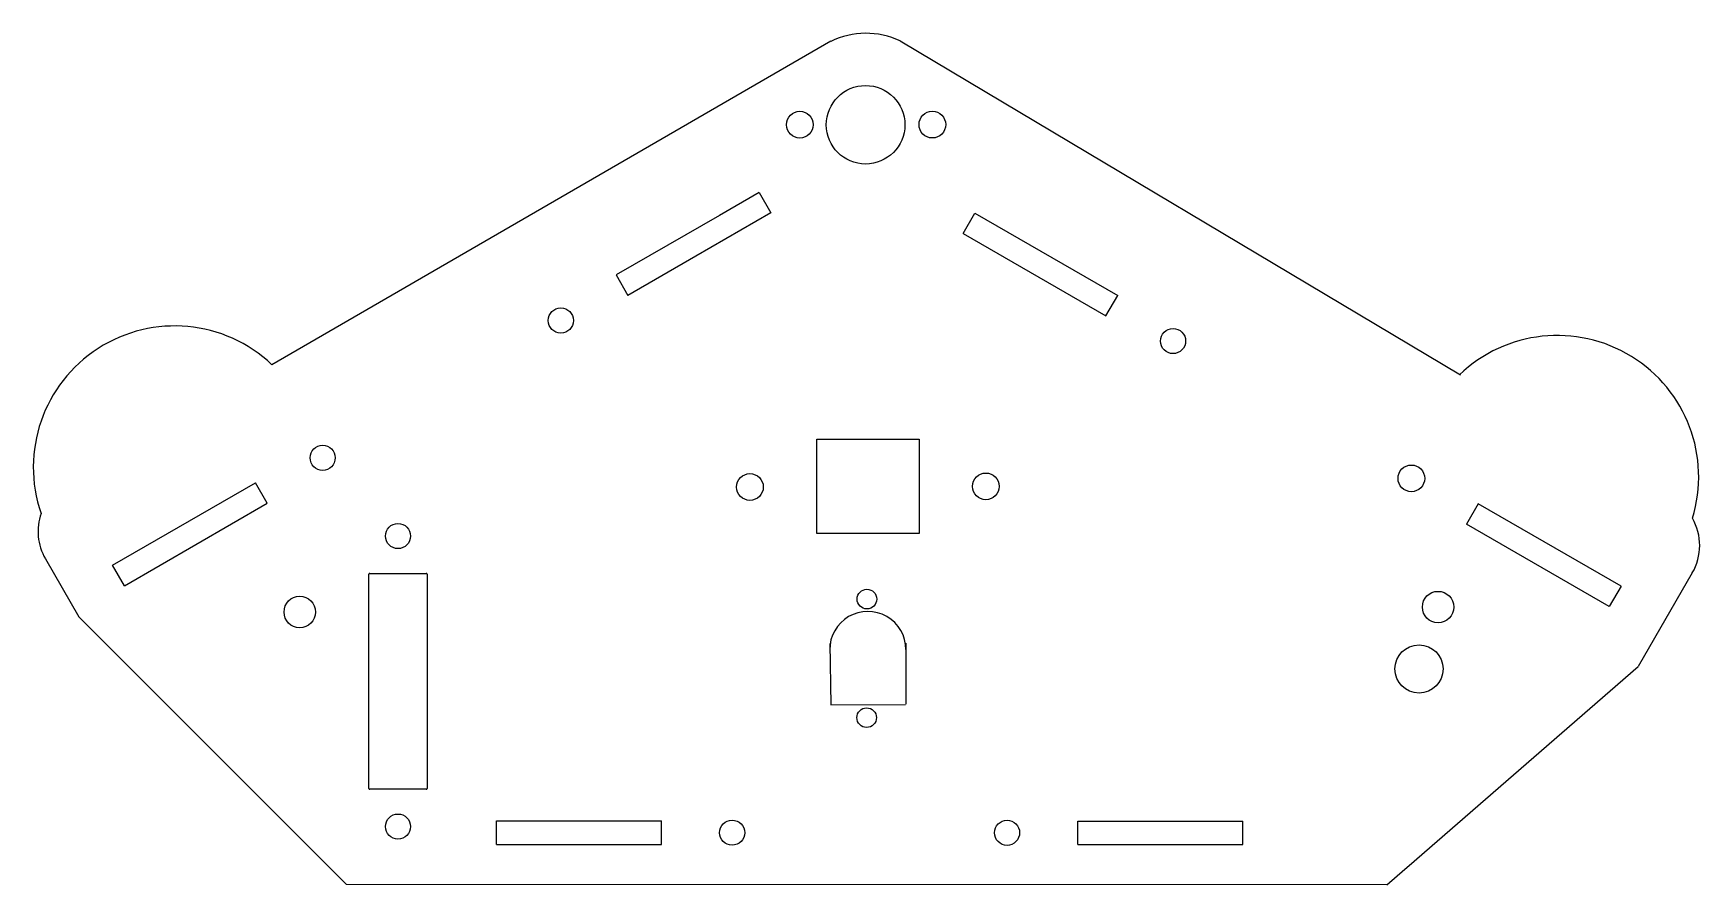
# Model space of a CAD drawing. Extents: x 49 to 261, y 60 to 169.
import ezdxf

# ---------------------------------------------------------------- set-up
doc = ezdxf.new("R2010")
doc.units = 0
doc.header["$MEASUREMENT"] = 0
doc.layers.get('0').update_dxf_attribs({"linetype": 'CONTINUOUS'})
doc.layers.add('Group', color=7, linetype='CONTINUOUS')

msp = doc.modelspace()

# ---------------------------------------------------------------- linework, layer by layer
at = {"color": 0}
for p, q in [((150.302968, 167.767038), (79.154985, 126.581107)), ((159.106514, 167.822238), (230.456672, 125.278649)), ((141.163072, 148.50116), (136.135853, 145.600839)), ((141.163072, 148.50116), (142.662241, 145.902604)), ((136.135853, 145.600839), (122.973178, 138.006983)), ((142.662241, 145.902604), (133.134185, 140.405645)), ((167.142166, 143.296685), (168.642998, 145.89428)), ((168.642998, 145.89428), (186.826165, 135.388451)), ((167.142166, 143.296685), (185.325332, 132.790856)), ((133.134185, 140.405645), (124.472346, 135.408427)), ((122.973178, 138.006983), (124.472346, 135.408427)), ((185.325332, 132.790856), (186.826165, 135.388451)), ((58.875455, 101.027504), (77.06535, 111.52168)), ((78.564518, 108.923124), (77.06535, 111.52168)), ((60.374623, 98.428947), (78.564518, 108.923124)), ((232.717014, 108.873738), (231.216181, 106.276143)), ((250.90018, 98.367909), (232.717014, 108.873738)), ((249.399348, 95.770313), (231.216181, 106.276143)), ((50.313532, 101.860396), (54.588711, 94.450087)), ((60.374623, 98.428947), (58.875455, 101.027504)), ((259.962901, 100.061156), (253.071601, 88.133906)), ((250.90018, 98.367909), (249.399348, 95.770313)), ((54.588711, 94.450087), (79.411472, 69.611426)), ((150.187157, 91.059708), (150.293415, 83.276318)), ((159.83006, 91.112837), (159.83006, 83.329447)), ((223.909312, 62.799888), (253.071601, 88.133906)), ((150.293415, 83.276318), (159.803496, 83.302882)), ((79.411472, 69.611426), (87.114216, 61.903749)), ((107.734531, 65.481132), (107.735493, 68.481132)), ((107.735493, 68.481132), (128.735492, 68.474396)), ((128.734529, 65.474396), (128.735492, 68.474396)), ((181.734527, 65.457396), (181.735489, 68.457396)), ((181.735489, 68.457396), (202.735488, 68.45066)), ((202.734526, 65.450661), (202.735488, 68.45066)), ((107.734531, 65.481132), (128.734529, 65.474396)), ((181.734527, 65.457396), (202.734526, 65.450661)), ((87.114216, 61.903749), (88.627275, 60.38972)), ((221.086415, 60.347566), (223.350446, 62.314387)), ((223.350446, 62.314387), (223.909312, 62.799888)), ((221.086415, 60.347566), (88.627275, 60.38972))]:
    msp.add_line(p, q, dxfattribs=at)
for centre, radius in [((154.726594, 157.136672), 5), ((146.357512, 157.149993), 1.7), ((163.223736, 157.156052), 1.7), ((115.927093, 132.210201), 1.6), ((193.868534, 129.587155), 1.6), ((170.033762, 111.08294), 1.7), ((154.897027, 96.71883), 1.25), ((227.600045, 95.711436), 2), ((82.691459, 95.077621), 2), ((154.855934, 81.621409), 1.25), ((137.73501, 66.971509), 1.6), ((172.735008, 66.960283), 1.6)]:
    msp.add_circle(centre, radius, dxfattribs=at)
for centre, radius, start, end in [((154.78795, 158.499744), 10.286402, 65.119522, 115.955023), ((66.778783, 113.510927), 18, 46.562194, 199.016264), ((242.78029, 112.298716), 18, 342.946026, 133.854012), ((56.376831, 105.358453), 7, 160.926933, 209.981643), ((253.901846, 103.563099), 7, 329.981633, 29.591713), ((155.008532, 90.30393), 4.848114, 359.827558, 180.486391)]:
    msp.add_arc(centre, radius, start, end, dxfattribs=at)
at = {"layer": 'Group', "color": 0}
for p, q in [((148.535687, 105.089836), (148.535687, 117.089836)), ((148.535687, 117.089836), (161.535687, 117.089836)), ((161.535687, 117.089836), (161.535687, 105.089836)), ((161.535687, 105.089836), (148.535687, 105.089836)), ((91.5, 72.6), (91.5, 99.9)), ((91.6, 100), (98.8, 100)), ((98.9, 99.9), (98.9, 72.6)), ((98.8, 72.5), (91.6, 72.5))]:
    msp.add_line(p, q, dxfattribs=at)
for centre, radius in [((85.610603, 114.719906), 1.6), ((140, 111), 1.7), ((224.2, 112.1), 1.7), ((95.2, 104.75), 1.6), ((225.174482, 87.823596), 3.064288), ((95.2, 67.75), 1.6)]:
    msp.add_circle(centre, radius, dxfattribs=at)
for centre, start, end in [((91.6, 99.9), 90, 180), ((98.8, 99.9), 0, 90), ((91.6, 72.6), 180, 270), ((98.8, 72.6), 270, 0)]:
    msp.add_arc(centre, 0.1, start, end, dxfattribs=at)

doc.saveas('drawing.dxf')
